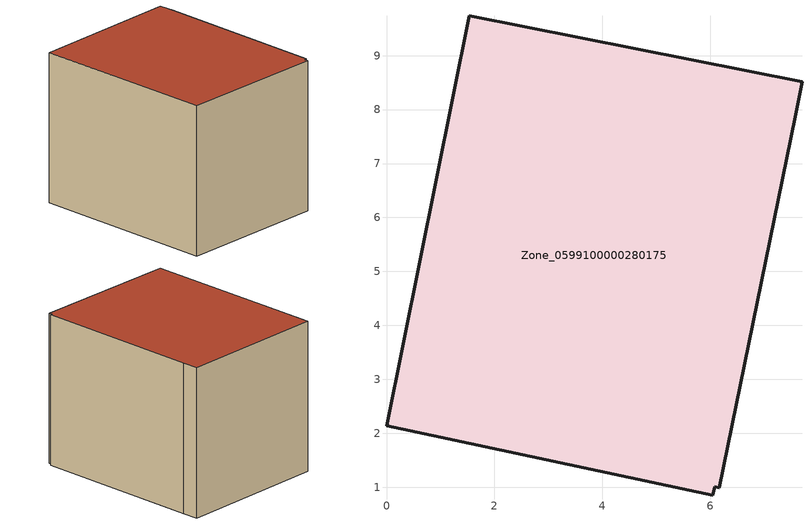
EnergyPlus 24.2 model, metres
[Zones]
Zone_0599100000280175
 floor ground (C_G): 6.05,0.85 0,2.14 1.53,9.74 7.7,8.52 7.58,7.87 6.17,0.99 6.08,1.01 z0
 wall outside (C_F): 0,2.14 6.05,0.85 6.08,1.01 6.17,0.99 7.58,7.87 7.7,8.52 1.53,9.74 0,2.14 z0:6.26
 roof outside (C_R): 7.58,7.87 7.7,8.52 1.53,9.74 0,2.14 6.05,0.85 6.08,1.01 6.17,0.99 z6.26
[BUILDING]
Pand.0599100000280175: North Axis=0; Terrain=City; Loads Convergence Tolerance Value=0.04; Temperature Convergence Tolerance Value=0.4; Solar Distribution=FullExterior; Maximum Number of Warmup Days=25; Minimum Number of Warmup Days=1
[Site:Location]
Rotterdam.The.Hague.AP_ZH_NLD Design_Conditions: Latitude=51.96; Longitude=4.45; Time Zone=1; Elevation=-4.5
[SITE:GROUNDTEMPERATURE:BUILDINGSURFACE]
18, 18, 18, 18, 18, 18, 18, 18, 18, 18, 18, 18
[MATERIAL] Thermal Absorptance=0.9; Solar Absorptance=0.7; Visible Absorptance=0.7
Name | Roughness | Thickness | Conductivity | Density | Specific Heat
G.TI.1946 | MediumSmooth | 0.15 | 1 | 540 | 1210
F.TI.1946 | Rough | 0.3 | 0.857143 | 1920 | 840
R.TI.1946 | MediumRough | 0.2 | 0.1 | 1500 | 1000
[CONSTRUCTION]
C_G: G.TI.1946
C_F: F.TI.1946
C_R: R.TI.1946
[ZONE]
Zone_0599100000280175: Type=1; Multiplier=1; Ceiling Height=Autocalculate; Volume=Autocalculate; Floor Area=autocalculate; Part of Total Floor Area=Yes
[ZONEINFILTRATION:DESIGNFLOWRATE]
Infil_Zone_0599100000280175: Zone or ZoneList or Space or SpaceList=Zone_0599100000280175; Schedule=AlwaysOn; Design Flow Rate Calculation Method=Flow/Area; Flow Rate per Floor Area=0.003; Constant Term Coefficient=1; Temperature Term Coefficient=0; Velocity Term Coefficient=0; Velocity Squared Term Coefficient=0
[HVACTEMPLATE:ZONE:IDEALLOADSAIRSYSTEM]
Zone_0599100000280175: Maximum Heating Supply Air Temperature=50; Minimum Cooling Supply Air Temperature=13; Maximum Heating Supply Air Humidity Ratio=0.0156; Minimum Cooling Supply Air Humidity Ratio=0.0077; Heating Limit=NoLimit; Cooling Limit=NoLimit; Dehumidification Control Type=ConstantSensibleHeatRatio; Cooling Sensible Heat Ratio=0.7; Dehumidification Setpoint=60; Humidification Control Type=None; Humidification Setpoint=30; Outdoor Air Method=None; Outdoor Air Flow Rate per Person=0.00944; Outdoor Air Flow Rate per Zone Floor Area=0; Outdoor Air Flow Rate per Zone=0; Demand Controlled Ventilation Type=None; Outdoor Air Economizer Type=NoEconomizer; Heat Recovery Type=None; Sensible Heat Recovery Effectiveness=0.7; Latent Heat Recovery Effectiveness=0.65
[ZONECONTROL:THERMOSTAT]
ThermostatControl_Zone_0599100000280175: Zone or ZoneList=Zone_0599100000280175; Control Type Schedule=DualSetpointControlType; Control 1=Thermostat_Zone_0599100000280175; Temperature Difference Between Cutout And Setpoint=0
[THERMOSTATSETPOINT:DUALSETPOINT]
Thermostat_Zone_0599100000280175: Heating Setpoint Temperature Schedule=HeatingSetpoint_Zone_0599100000280175; Cooling Setpoint Temperature Schedule=CoolingSetpoint_Zone_0599100000280175
[SCHEDULE:COMPACT]
HeatingSetpoint_Zone_0599100000280175: Through: 12/31, For: AllDays, Until: 24:00, 21
CoolingSetpoint_Zone_0599100000280175: Through: 12/31, For: AllDays, Until: 24:00, 24
DualSetpointControlType: Through: 12/31, For: AllDays, Until: 24:00, 4
AlwaysOn: Through: 12/31, For: AllDays, Until: 24:00, 1
